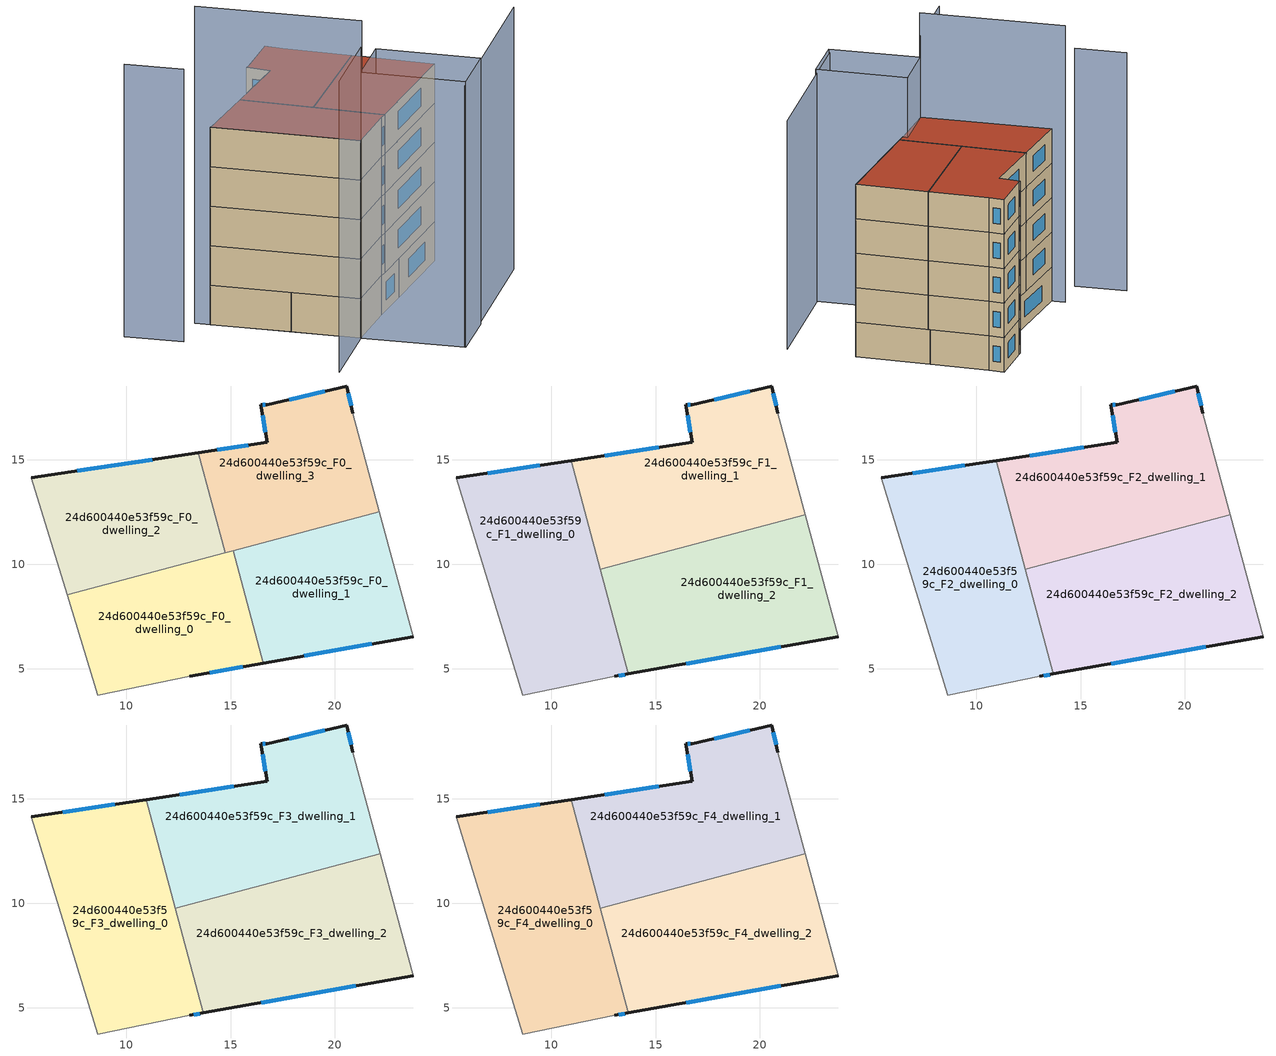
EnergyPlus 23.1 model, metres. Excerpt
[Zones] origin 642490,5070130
24d600440e53f59c_F0_dwelling_0
 floor ground (EU_floor_Construction): 15.11,10.66 16.55,5.26 13.05,4.64 8.64,3.74 7.17,8.54 z0
 wall outside (EU_wall_Construction): 13.05,4.64 16.55,5.26 z0:3
 wall to 24d600440e53f59c_F0_dwelling_1 (EU_wall_Construction): 16.55,5.26 15.11,10.66 z0:3
 wall adiabatic (EU_wall_Construction): 7.17,8.54 8.64,3.74 13.05,4.64 z0:3
 wall to 24d600440e53f59c_F0_dwelling_2 (EU_wall_Construction): 14.73,10.56 7.17,8.54 z0:3
 wall to 24d600440e53f59c_F0_dwelling_3 (EU_wall_Construction): 15.11,10.66 14.73,10.56 z0:3
 window (EU_Window_Construction): 14.01,4.81 15.59,5.09 z0.83:2.17
24d600440e53f59c_F0_dwelling_1
 floor ground (EU_floor_Construction): 22.13,12.53 23.75,6.53 16.55,5.26 15.11,10.66 z0
 wall outside (EU_wall_Construction): 16.55,5.26 23.75,6.53 z0:3
 wall adiabatic (EU_wall_Construction): 23.75,6.53 22.13,12.53 z0:3
 wall to 24d600440e53f59c_F0_dwelling_3 (EU_wall_Construction): 22.13,12.53 15.11,10.66 z0:3
 window (EU_Window_Construction): 18.53,5.61 21.77,6.18 z0.83:2.17
24d600440e53f59c_F0_dwelling_2
 floor ground (EU_floor_Construction): 13.46,15.35 14.73,10.56 7.17,8.54 5.44,14.14 z0
 wall outside (EU_wall_Construction): 13.46,15.35 5.44,14.14 z0:3
 wall to 24d600440e53f59c_F0_dwelling_3 (EU_wall_Construction): 14.73,10.56 13.46,15.35 z0:3
 wall adiabatic (EU_wall_Construction): 5.44,14.14 7.17,8.54 z0:3
 window (EU_Window_Construction): 11.25,15.02 7.65,14.48 z0.83:2.17
24d600440e53f59c_F0_dwelling_3
 floor ground (EU_floor_Construction): 20.56,18.54 20.85,17.24 22.13,12.53 14.73,10.56 13.46,15.35 16.75,15.84 16.45,17.64 16.75,17.64 z0
 wall outside (EU_wall_Construction): 20.85,17.24 20.56,18.54 16.75,17.64 16.45,17.64 16.75,15.84 13.46,15.35 z0:3
 wall adiabatic (EU_wall_Construction): 22.13,12.53 20.85,17.24 z0:3
 window (EU_Window_Construction): 15.84,15.71 14.36,15.48 / 16.53,17.15 16.67,16.34 / 16.67,17.64 16.53,17.64 / 19.51,18.3 17.8,17.89 / 20.77,17.6 20.64,18.19 z0.83:2.17
24d600440e53f59c_F1_dwelling_0
 floor to 24d600440e53f59c_F0_dwelling_0 (EU_floor_Construction): 12.31,9.91 13.69,4.75 13.05,4.64 8.64,3.74 7.17,8.54 z3
 floor to 24d600440e53f59c_F0_dwelling_2 (EU_floor_Construction): 10.97,14.97 12.31,9.91 7.17,8.54 5.44,14.14 z3
 wall outside (EU_wall_Construction): 13.05,4.64 13.69,4.75 / 10.97,14.97 5.44,14.14 z3:6
 wall adiabatic (EU_wall_Construction): 5.44,14.14 8.64,3.74 13.05,4.64 z3:6
 wall to 24d600440e53f59c_F1_dwelling_1 (EU_wall_Construction): 12.35,9.77 10.97,14.97 z3:6
 wall to 24d600440e53f59c_F1_dwelling_2 (EU_wall_Construction): 13.69,4.75 12.35,9.77 z3:6
 window (EU_Window_Construction): 13.22,4.67 13.51,4.72 / 9.45,14.75 6.96,14.37 z3.83:5.17
24d600440e53f59c_F1_dwelling_1
 floor to 24d600440e53f59c_F0_dwelling_3 (EU_floor_Construction): 20.56,18.54 20.85,17.24 22.13,12.53 14.73,10.56 13.46,15.35 16.75,15.84 16.45,17.64 16.75,17.64 z3
 floor to 24d600440e53f59c_F0_dwelling_1 (EU_floor_Construction): 22.13,12.53 22.17,12.38 15.15,10.51 15.11,10.66 z3
 floor to 24d600440e53f59c_F0_dwelling_2 (EU_floor_Construction): 13.46,15.35 14.73,10.56 12.31,9.91 10.97,14.97 z3
 floor to 24d600440e53f59c_F0_dwelling_0 (EU_floor_Construction): 15.11,10.66 15.15,10.51 12.35,9.77 12.31,9.91 z3
 wall outside (EU_wall_Construction): 20.85,17.24 20.56,18.54 16.75,17.64 16.45,17.64 16.75,15.84 10.97,14.97 z3:6
 wall adiabatic (EU_wall_Construction): 22.17,12.38 20.85,17.24 z3:6
 wall to 24d600440e53f59c_F1_dwelling_2 (EU_wall_Construction): 12.35,9.77 22.17,12.38 z3:6
 window (EU_Window_Construction): 16.53,17.15 16.67,16.34 / 16.67,17.64 16.53,17.64 / 19.51,18.3 17.8,17.89 / 20.77,17.6 20.64,18.19 / 15.16,15.6 12.56,15.21 z3.83:5.17
24d600440e53f59c_F1_dwelling_2
 floor to 24d600440e53f59c_F0_dwelling_1 (EU_floor_Construction): 22.17,12.38 23.75,6.53 16.55,5.26 15.15,10.51 z3
 floor to 24d600440e53f59c_F0_dwelling_0 (EU_floor_Construction): 15.15,10.51 16.55,5.26 13.69,4.75 12.35,9.77 z3
 wall outside (EU_wall_Construction): 13.69,4.75 23.75,6.53 z3:6
 wall adiabatic (EU_wall_Construction): 23.75,6.53 22.17,12.38 z3:6
 window (EU_Window_Construction): 16.46,5.24 20.98,6.04 z3.83:5.17
24d600440e53f59c_F2_dwelling_0
 floor to 24d600440e53f59c_F1_dwelling_0 (EU_floor_Construction): 10.97,14.97 13.69,4.75 13.05,4.64 8.64,3.74 5.44,14.14 z6
 wall outside (EU_wall_Construction): 13.05,4.64 13.69,4.75 / 10.97,14.97 5.44,14.14 z6:9
 wall adiabatic (EU_wall_Construction): 5.44,14.14 8.64,3.74 13.05,4.64 z6:9
 wall to 24d600440e53f59c_F2_dwelling_1 (EU_wall_Construction): 12.35,9.77 10.97,14.97 z6:9
 wall to 24d600440e53f59c_F2_dwelling_2 (EU_wall_Construction): 13.69,4.75 12.35,9.77 z6:9
 window (EU_Window_Construction): 13.22,4.67 13.51,4.72 / 9.45,14.75 6.96,14.37 z6.83:8.17
24d600440e53f59c_F2_dwelling_1
 floor to 24d600440e53f59c_F1_dwelling_1 (EU_floor_Construction): 20.56,18.54 20.85,17.24 22.17,12.38 12.35,9.77 10.97,14.97 16.75,15.84 16.45,17.64 16.75,17.64 z6
 wall outside (EU_wall_Construction): 20.85,17.24 20.56,18.54 16.75,17.64 16.45,17.64 16.75,15.84 10.97,14.97 z6:9
 wall adiabatic (EU_wall_Construction): 22.17,12.38 20.85,17.24 z6:9
 wall to 24d600440e53f59c_F2_dwelling_2 (EU_wall_Construction): 12.35,9.77 22.17,12.38 z6:9
 window (EU_Window_Construction): 16.53,17.15 16.67,16.34 / 16.67,17.64 16.53,17.64 / 19.51,18.3 17.8,17.89 / 20.77,17.6 20.64,18.19 / 15.16,15.6 12.56,15.21 z6.83:8.17
24d600440e53f59c_F2_dwelling_2
 floor to 24d600440e53f59c_F1_dwelling_2 (EU_floor_Construction): 22.17,12.38 23.75,6.53 13.69,4.75 12.35,9.77 z6
 wall outside (EU_wall_Construction): 13.69,4.75 23.75,6.53 z6:9
 wall adiabatic (EU_wall_Construction): 23.75,6.53 22.17,12.38 z6:9
 window (EU_Window_Construction): 16.46,5.24 20.98,6.04 z6.83:8.17
24d600440e53f59c_F3_dwelling_0
 floor to 24d600440e53f59c_F2_dwelling_0 (EU_floor_Construction): 10.97,14.97 13.69,4.75 13.05,4.64 8.64,3.74 5.44,14.14 z9
 wall outside (EU_wall_Construction): 13.05,4.64 13.69,4.75 / 10.97,14.97 5.44,14.14 z9:12
 wall adiabatic (EU_wall_Construction): 5.44,14.14 8.64,3.74 13.05,4.64 z9:12
 wall to 24d600440e53f59c_F3_dwelling_1 (EU_wall_Construction): 12.35,9.77 10.97,14.97 z9:12
 wall to 24d600440e53f59c_F3_dwelling_2 (EU_wall_Construction): 13.69,4.75 12.35,9.77 z9:12
 window (EU_Window_Construction): 13.22,4.67 13.51,4.72 / 9.45,14.75 6.96,14.37 z9.83:11.17
24d600440e53f59c_F3_dwelling_1
 floor to 24d600440e53f59c_F2_dwelling_1 (EU_floor_Construction): 20.56,18.54 20.85,17.24 22.17,12.38 12.35,9.77 10.97,14.97 16.75,15.84 16.45,17.64 16.75,17.64 z9
 wall outside (EU_wall_Construction): 20.85,17.24 20.56,18.54 16.75,17.64 16.45,17.64 16.75,15.84 10.97,14.97 z9:12
 wall adiabatic (EU_wall_Construction): 22.17,12.38 20.85,17.24 z9:12
 wall to 24d600440e53f59c_F3_dwelling_2 (EU_wall_Construction): 12.35,9.77 22.17,12.38 z9:12
 window (EU_Window_Construction): 16.53,17.15 16.67,16.34 / 16.67,17.64 16.53,17.64 / 19.51,18.3 17.8,17.89 / 20.77,17.6 20.64,18.19 / 15.16,15.6 12.56,15.21 z9.83:11.17
24d600440e53f59c_F3_dwelling_2
 floor to 24d600440e53f59c_F2_dwelling_2 (EU_floor_Construction): 22.17,12.38 23.75,6.53 13.69,4.75 12.35,9.77 z9
 wall outside (EU_wall_Construction): 13.69,4.75 23.75,6.53 z9:12
 wall adiabatic (EU_wall_Construction): 23.75,6.53 22.17,12.38 z9:12
 window (EU_Window_Construction): 16.46,5.24 20.98,6.04 z9.83:11.17
24d600440e53f59c_F4_dwelling_0
 floor to 24d600440e53f59c_F3_dwelling_0 (EU_floor_Construction): 10.97,14.97 13.69,4.75 13.05,4.64 8.64,3.74 5.44,14.14 z12
 wall outside (EU_wall_Construction): 13.05,4.64 13.69,4.75 / 10.97,14.97 5.44,14.14 z12:15
 wall adiabatic (EU_wall_Construction): 5.44,14.14 8.64,3.74 13.05,4.64 z12:15
 wall to 24d600440e53f59c_F4_dwelling_1 (EU_wall_Construction): 12.35,9.77 10.97,14.97 z12:15
 wall to 24d600440e53f59c_F4_dwelling_2 (EU_wall_Construction): 13.69,4.75 12.35,9.77 z12:15
 window (EU_Window_Construction): 13.22,4.67 13.51,4.72 / 9.45,14.75 6.96,14.37 z12.83:14.17
 roof outside (EU_roof_Construction): 13.69,4.75 10.97,14.97 5.44,14.14 8.64,3.74 13.05,4.64 z15
24d600440e53f59c_F4_dwelling_1
 floor to 24d600440e53f59c_F3_dwelling_1 (EU_floor_Construction): 20.56,18.54 20.85,17.24 22.17,12.38 12.35,9.77 10.97,14.97 16.75,15.84 16.45,17.64 16.75,17.64 z12
 wall outside (EU_wall_Construction): 20.85,17.24 20.56,18.54 16.75,17.64 16.45,17.64 16.75,15.84 10.97,14.97 z12:15
 wall adiabatic (EU_wall_Construction): 22.17,12.38 20.85,17.24 z12:15
 wall to 24d600440e53f59c_F4_dwelling_2 (EU_wall_Construction): 12.35,9.77 22.17,12.38 z12:15
 window (EU_Window_Construction): 16.53,17.15 16.67,16.34 / 16.67,17.64 16.53,17.64 / 19.51,18.3 17.8,17.89 / 20.77,17.6 20.64,18.19 / 15.16,15.6 12.56,15.21 z12.83:14.17
 roof outside (EU_roof_Construction): 22.17,12.38 20.85,17.24 20.56,18.54 16.75,17.64 16.45,17.64 16.75,15.84 10.97,14.97 12.35,9.77 z15
24d600440e53f59c_F4_dwelling_2
 floor to 24d600440e53f59c_F3_dwelling_2 (EU_floor_Construction): 22.17,12.38 23.75,6.53 13.69,4.75 12.35,9.77 z12
 wall outside (EU_wall_Construction): 13.69,4.75 23.75,6.53 z12:15
 wall adiabatic (EU_wall_Construction): 23.75,6.53 22.17,12.38 z12:15
 window (EU_Window_Construction): 16.46,5.24 20.98,6.04 z12.83:14.17
 roof outside (EU_roof_Construction): 23.75,6.53 22.17,12.38 12.35,9.77 13.69,4.75 z15
shading: 10.84,-3.47 25.18,0.93 z0:19.9; 2.39,1.83 8.69,3.75 z0:22.1; 12.92,5.04 15.14,-2.24 / 15.14,-2.24 10.85,-3.54 / 10.85,-3.54 8.64,3.74 / 8.64,3.74 12.92,5.04 z0:20.2; 5.14,15.25 8.67,3.68 z0:24.1; 0.46,18.25 1.76,14.15 z0:20.7
[Building]
EU S2 Campaign: North Axis=0; Terrain=City; Solar Distribution=FullExterior
[Site:Location]
Lyon-Bron: Latitude=45.75; Longitude=5; Time Zone=1; Elevation=198
[SizingPeriod:WeatherFileDays]
AnnualSizingPeriod: Begin Month=1; Begin Day of Month=1; End Month=12; End Day of Month=31; Day of Week for Start Day=Monday; Use Weather File Daylight Saving Period=No; Use Weather File Rain and Snow Indicators=No
[MATERIAL]
EU_InternalMass_Material: Roughness=MediumRough; Thickness=0.1; Conductivity=1; Density=1800; Specific Heat=900; Thermal Absorptance=0.9; Solar Absorptance=0.7; Visible Absorptance=0.7
[MATERIAL:NOMASS] Roughness=MediumRough; Thermal Absorptance=0.9; Solar Absorptance=0.7; Visible Absorptance=0.7
Name | Thermal Resistance
EU_wall_NoMass | 0.87146
EU_roof_NoMass | 0.842276
EU_floor_NoMass | 0.496999
[WINDOWMATERIAL:SIMPLEGLAZINGSYSTEM]
EU_Window_SimpleGlazing: UFactor=2.2525; Solar Heat Gain Coefficient=0.76; Visible Transmittance=0.76
[CONSTRUCTION]
EU_wall_Construction: EU_wall_NoMass
EU_roof_Construction: EU_roof_NoMass
EU_floor_Construction: EU_floor_NoMass
EU_Window_Construction: EU_Window_SimpleGlazing
EU_InternalMass_Construction: EU_InternalMass_Material
[ZONE] Type=1; Multiplier=1; Ceiling Height=autocalculate; Floor Area=autocalculate; Part of Total Floor Area=Yes
Name | Volume
24d600440e53f59c_F0_dwelling_0 | 128.71
24d600440e53f59c_F1_dwelling_0; 24d600440e53f59c_F2_dwelling_0; 24d600440e53f59c_F3_dwelling_0; 24d600440e53f59c_F4_dwelling_0 | 171.606
24d600440e53f59c_F0_dwelling_1 | 128.706
24d600440e53f59c_F1_dwelling_1; 24d600440e53f59c_F2_dwelling_1; 24d600440e53f59c_F3_dwelling_1; 24d600440e53f59c_F4_dwelling_1 | 171.622
24d600440e53f59c_F0_dwelling_2 | 128.711
24d600440e53f59c_F1_dwelling_2; 24d600440e53f59c_F2_dwelling_2; 24d600440e53f59c_F3_dwelling_2; 24d600440e53f59c_F4_dwelling_2 | 171.623
24d600440e53f59c_F0_dwelling_3 | 128.726
[INTERNALMASS] Construction=EU_InternalMass_Construction
Name | Zone or ZoneList | Surface Area
24d600440e53f59c_F0_dwelling_0_EU_InternalMass | 24d600440e53f59c_F0_dwelling_0 | 42.9037
24d600440e53f59c_F0_dwelling_1_EU_InternalMass | 24d600440e53f59c_F0_dwelling_1 | 42.9023
24d600440e53f59c_F0_dwelling_2_EU_InternalMass | 24d600440e53f59c_F0_dwelling_2 | 42.9038
24d600440e53f59c_F0_dwelling_3_EU_InternalMass | 24d600440e53f59c_F0_dwelling_3 | 42.9083
24d600440e53f59c_F1_dwelling_0_EU_InternalMass | 24d600440e53f59c_F1_dwelling_0 | 57.2059
24d600440e53f59c_F1_dwelling_1_EU_InternalMass | 24d600440e53f59c_F1_dwelling_1 | 57.2075
24d600440e53f59c_F1_dwelling_2_EU_InternalMass | 24d600440e53f59c_F1_dwelling_2 | 57.2067
24d600440e53f59c_F2_dwelling_0_EU_InternalMass | 24d600440e53f59c_F2_dwelling_0 | 57.2059
24d600440e53f59c_F2_dwelling_1_EU_InternalMass | 24d600440e53f59c_F2_dwelling_1 | 57.2075
24d600440e53f59c_F2_dwelling_2_EU_InternalMass | 24d600440e53f59c_F2_dwelling_2 | 57.2067
24d600440e53f59c_F3_dwelling_0_EU_InternalMass | 24d600440e53f59c_F3_dwelling_0 | 57.2059
24d600440e53f59c_F3_dwelling_1_EU_InternalMass | 24d600440e53f59c_F3_dwelling_1 | 57.2075
24d600440e53f59c_F3_dwelling_2_EU_InternalMass | 24d600440e53f59c_F3_dwelling_2 | 57.2067
24d600440e53f59c_F4_dwelling_0_EU_InternalMass | 24d600440e53f59c_F4_dwelling_0 | 57.2059
24d600440e53f59c_F4_dwelling_1_EU_InternalMass | 24d600440e53f59c_F4_dwelling_1 | 57.2075
24d600440e53f59c_F4_dwelling_2_EU_InternalMass | 24d600440e53f59c_F4_dwelling_2 | 57.2067
[OTHEREQUIPMENT] Fuel Type=Electricity; Design Level Calculation Method=Watts/Area; Power per Zone Floor Area=1; Fraction Latent=0; Fraction Radiant=0; Fraction Lost=0; Carbon Dioxide Generation Rate=0; EndUse Subcategory=EU_Step8_InternalGains
Name | Zone or ZoneList or Space or SpaceList | Schedule
EU_Step8_InternalGain_24d600440e53f59c_F0_dwelling_0_f000 | 24d600440e53f59c_F0_dwelling_0 | EU_Step8_GainSchedule_24d600440e53f59c_F0_dwelling_0_f000
EU_Step8_InternalGain_24d600440e53f59c_F0_dwelling_1_f000 | 24d600440e53f59c_F0_dwelling_1 | EU_Step8_GainSchedule_24d600440e53f59c_F0_dwelling_1_f000
EU_Step8_InternalGain_24d600440e53f59c_F0_dwelling_2_f000 | 24d600440e53f59c_F0_dwelling_2 | EU_Step8_GainSchedule_24d600440e53f59c_F0_dwelling_2_f000
EU_Step8_InternalGain_24d600440e53f59c_F0_dwelling_3_f000 | 24d600440e53f59c_F0_dwelling_3 | EU_Step8_GainSchedule_24d600440e53f59c_F0_dwelling_3_f000
EU_Step8_InternalGain_24d600440e53f59c_F1_dwelling_0_f000 | 24d600440e53f59c_F1_dwelling_0 | EU_Step8_GainSchedule_24d600440e53f59c_F1_dwelling_0_f000
EU_Step8_InternalGain_24d600440e53f59c_F1_dwelling_1_f000 | 24d600440e53f59c_F1_dwelling_1 | EU_Step8_GainSchedule_24d600440e53f59c_F1_dwelling_1_f000
EU_Step8_InternalGain_24d600440e53f59c_F1_dwelling_2_f000 | 24d600440e53f59c_F1_dwelling_2 | EU_Step8_GainSchedule_24d600440e53f59c_F1_dwelling_2_f000
EU_Step8_InternalGain_24d600440e53f59c_F2_dwelling_0_f000 | 24d600440e53f59c_F2_dwelling_0 | EU_Step8_GainSchedule_24d600440e53f59c_F2_dwelling_0_f000
EU_Step8_InternalGain_24d600440e53f59c_F2_dwelling_1_f000 | 24d600440e53f59c_F2_dwelling_1 | EU_Step8_GainSchedule_24d600440e53f59c_F2_dwelling_1_f000
EU_Step8_InternalGain_24d600440e53f59c_F2_dwelling_2_f000 | 24d600440e53f59c_F2_dwelling_2 | EU_Step8_GainSchedule_24d600440e53f59c_F2_dwelling_2_f000
EU_Step8_InternalGain_24d600440e53f59c_F3_dwelling_0_f000 | 24d600440e53f59c_F3_dwelling_0 | EU_Step8_GainSchedule_24d600440e53f59c_F3_dwelling_0_f000
EU_Step8_InternalGain_24d600440e53f59c_F3_dwelling_1_f000 | 24d600440e53f59c_F3_dwelling_1 | EU_Step8_GainSchedule_24d600440e53f59c_F3_dwelling_1_f000
EU_Step8_InternalGain_24d600440e53f59c_F3_dwelling_2_f000 | 24d600440e53f59c_F3_dwelling_2 | EU_Step8_GainSchedule_24d600440e53f59c_F3_dwelling_2_f000
EU_Step8_InternalGain_24d600440e53f59c_F4_dwelling_0_f000 | 24d600440e53f59c_F4_dwelling_0 | EU_Step8_GainSchedule_24d600440e53f59c_F4_dwelling_0_f000
EU_Step8_InternalGain_24d600440e53f59c_F4_dwelling_1_f000 | 24d600440e53f59c_F4_dwelling_1 | EU_Step8_GainSchedule_24d600440e53f59c_F4_dwelling_1_f000
EU_Step8_InternalGain_24d600440e53f59c_F4_dwelling_2_f000 | 24d600440e53f59c_F4_dwelling_2 | EU_Step8_GainSchedule_24d600440e53f59c_F4_dwelling_2_f000
[ZONEVENTILATION:DESIGNFLOWRATE] Schedule=EU_AlwaysOn; Design Flow Rate Calculation Method=AirChanges/Hour; Air Changes per Hour=0.425; Ventilation Type=Natural; Fan Pressure Rise=0; Fan Total Efficiency=1; Constant Term Coefficient=1; Temperature Term Coefficient=0; Velocity Term Coefficient=0; Velocity Squared Term Coefficient=0; Minimum Indoor Temperature=-100; Maximum Indoor Temperature=100; Delta Temperature=-100; Minimum Outdoor Temperature=-100; Maximum Outdoor Temperature=100; Maximum Wind Speed=40
Name | Zone or ZoneList or Space or SpaceList
EU_ConstantAir_24d600440e53f59c_F0_dwelling_0 | 24d600440e53f59c_F0_dwelling_0
EU_ConstantAir_24d600440e53f59c_F0_dwelling_1 | 24d600440e53f59c_F0_dwelling_1
EU_ConstantAir_24d600440e53f59c_F0_dwelling_2 | 24d600440e53f59c_F0_dwelling_2
EU_ConstantAir_24d600440e53f59c_F0_dwelling_3 | 24d600440e53f59c_F0_dwelling_3
EU_ConstantAir_24d600440e53f59c_F1_dwelling_0 | 24d600440e53f59c_F1_dwelling_0
EU_ConstantAir_24d600440e53f59c_F1_dwelling_1 | 24d600440e53f59c_F1_dwelling_1
EU_ConstantAir_24d600440e53f59c_F1_dwelling_2 | 24d600440e53f59c_F1_dwelling_2
EU_ConstantAir_24d600440e53f59c_F2_dwelling_0 | 24d600440e53f59c_F2_dwelling_0
EU_ConstantAir_24d600440e53f59c_F2_dwelling_1 | 24d600440e53f59c_F2_dwelling_1
EU_ConstantAir_24d600440e53f59c_F2_dwelling_2 | 24d600440e53f59c_F2_dwelling_2
EU_ConstantAir_24d600440e53f59c_F3_dwelling_0 | 24d600440e53f59c_F3_dwelling_0
EU_ConstantAir_24d600440e53f59c_F3_dwelling_1 | 24d600440e53f59c_F3_dwelling_1
EU_ConstantAir_24d600440e53f59c_F3_dwelling_2 | 24d600440e53f59c_F3_dwelling_2
EU_ConstantAir_24d600440e53f59c_F4_dwelling_0 | 24d600440e53f59c_F4_dwelling_0
EU_ConstantAir_24d600440e53f59c_F4_dwelling_1 | 24d600440e53f59c_F4_dwelling_1
EU_ConstantAir_24d600440e53f59c_F4_dwelling_2 | 24d600440e53f59c_F4_dwelling_2
[HVACTEMPLATE:THERMOSTAT] Constant Heating Setpoint=20; Constant Cooling Setpoint=50
EU_HeatOnly_24d600440e53f59c_F0_dwelling_0; EU_HeatOnly_24d600440e53f59c_F0_dwelling_1; EU_HeatOnly_24d600440e53f59c_F0_dwelling_2; EU_HeatOnly_24d600440e53f59c_F0_dwelling_3; EU_HeatOnly_24d600440e53f59c_F1_dwelling_0; EU_HeatOnly_24d600440e53f59c_F1_dwelling_1; EU_HeatOnly_24d600440e53f59c_F1_dwelling_2; EU_HeatOnly_24d600440e53f59c_F2_dwelling_0; EU_HeatOnly_24d600440e53f59c_F2_dwelling_1; EU_HeatOnly_24d600440e53f59c_F2_dwelling_2; EU_HeatOnly_24d600440e53f59c_F3_dwelling_0; EU_HeatOnly_24d600440e53f59c_F3_dwelling_1; EU_HeatOnly_24d600440e53f59c_F3_dwelling_2; EU_HeatOnly_24d600440e53f59c_F4_dwelling_0; EU_HeatOnly_24d600440e53f59c_F4_dwelling_1; EU_HeatOnly_24d600440e53f59c_F4_dwelling_2
[HVACTEMPLATE:ZONE:IDEALLOADSAIRSYSTEM] System Availability Schedule=EU_AlwaysOn; Maximum Heating Supply Air Temperature=50; Minimum Cooling Supply Air Temperature=13; Maximum Heating Supply Air Humidity Ratio=0.0156; Minimum Cooling Supply Air Humidity Ratio=0.0077; Heating Limit=NoLimit; Cooling Limit=NoLimit; Heating Availability Schedule=EU_AlwaysOn; Cooling Availability Schedule=EU_CoolingOff; Dehumidification Control Type=ConstantSensibleHeatRatio; Cooling Sensible Heat Ratio=0.7; Dehumidification Setpoint=60; Humidification Control Type=None; Humidification Setpoint=30; Outdoor Air Method=None; Outdoor Air Flow Rate per Person=0.00944; Outdoor Air Flow Rate per Zone Floor Area=0; Outdoor Air Flow Rate per Zone=0; Demand Controlled Ventilation Type=None; Outdoor Air Economizer Type=NoEconomizer; Heat Recovery Type=None; Sensible Heat Recovery Effectiveness=0.7; Latent Heat Recovery Effectiveness=0.65
Name | Template Thermostat
24d600440e53f59c_F0_dwelling_0 | EU_HeatOnly_24d600440e53f59c_F0_dwelling_0
24d600440e53f59c_F0_dwelling_1 | EU_HeatOnly_24d600440e53f59c_F0_dwelling_1
24d600440e53f59c_F0_dwelling_2 | EU_HeatOnly_24d600440e53f59c_F0_dwelling_2
24d600440e53f59c_F0_dwelling_3 | EU_HeatOnly_24d600440e53f59c_F0_dwelling_3
24d600440e53f59c_F1_dwelling_0 | EU_HeatOnly_24d600440e53f59c_F1_dwelling_0
24d600440e53f59c_F1_dwelling_1 | EU_HeatOnly_24d600440e53f59c_F1_dwelling_1
24d600440e53f59c_F1_dwelling_2 | EU_HeatOnly_24d600440e53f59c_F1_dwelling_2
24d600440e53f59c_F2_dwelling_0 | EU_HeatOnly_24d600440e53f59c_F2_dwelling_0
24d600440e53f59c_F2_dwelling_1 | EU_HeatOnly_24d600440e53f59c_F2_dwelling_1
24d600440e53f59c_F2_dwelling_2 | EU_HeatOnly_24d600440e53f59c_F2_dwelling_2
24d600440e53f59c_F3_dwelling_0 | EU_HeatOnly_24d600440e53f59c_F3_dwelling_0
24d600440e53f59c_F3_dwelling_1 | EU_HeatOnly_24d600440e53f59c_F3_dwelling_1
24d600440e53f59c_F3_dwelling_2 | EU_HeatOnly_24d600440e53f59c_F3_dwelling_2
24d600440e53f59c_F4_dwelling_0 | EU_HeatOnly_24d600440e53f59c_F4_dwelling_0
24d600440e53f59c_F4_dwelling_1 | EU_HeatOnly_24d600440e53f59c_F4_dwelling_1
24d600440e53f59c_F4_dwelling_2 | EU_HeatOnly_24d600440e53f59c_F4_dwelling_2
[SIZING:ZONE] Zone Cooling Design Supply Air Temperature Input Method=SupplyAirTemperature; Zone Cooling Design Supply Air Temperature=13; Zone Heating Design Supply Air Temperature Input Method=SupplyAirTemperature; Zone Heating Design Supply Air Temperature=50; Zone Cooling Design Supply Air Humidity Ratio=0.008; Zone Heating Design Supply Air Humidity Ratio=0.008; Cooling Design Air Flow Method=DesignDay; Cooling Design Air Flow Rate=0; Cooling Minimum Air Flow per Zone Floor Area=0.000762; Cooling Minimum Air Flow=0; Cooling Minimum Air Flow Fraction=0.2; Heating Design Air Flow Method=DesignDay; Heating Design Air Flow Rate=0; Heating Maximum Air Flow per Zone Floor Area=0.002032; Heating Maximum Air Flow=0.141576; Heating Maximum Air Flow Fraction=0.3; Account for Dedicated Outdoor Air System=No; Dedicated Outdoor Air System Control Strategy=NeutralSupplyAir; Dedicated Outdoor Air Low Setpoint Temperature for Design=autosize; Dedicated Outdoor Air High Setpoint Temperature for Design=autosize; Zone Load Sizing Method=Sensible Load Only No Latent Load; Zone Latent Cooling Design Supply Air Humidity Ratio Input Method=HumidityRatioDifference; Zone Cooling Design Supply Air Humidity Ratio Difference=0.005; Zone Latent Heating Design Supply Air Humidity Ratio Input Method=HumidityRatioDifference; Zone Humidification Design Supply Air Humidity Ratio Difference=0.005
24d600440e53f59c_F0_dwelling_0; 24d600440e53f59c_F0_dwelling_1; 24d600440e53f59c_F0_dwelling_2; 24d600440e53f59c_F0_dwelling_3; 24d600440e53f59c_F1_dwelling_0; 24d600440e53f59c_F1_dwelling_1; 24d600440e53f59c_F1_dwelling_2; 24d600440e53f59c_F2_dwelling_0; 24d600440e53f59c_F2_dwelling_1; 24d600440e53f59c_F2_dwelling_2; 24d600440e53f59c_F3_dwelling_0; 24d600440e53f59c_F3_dwelling_1; 24d600440e53f59c_F3_dwelling_2; 24d600440e53f59c_F4_dwelling_0; 24d600440e53f59c_F4_dwelling_1; 24d600440e53f59c_F4_dwelling_2
[SCHEDULE:CONSTANT]
Name | Hourly Value
EU_AlwaysOn | 1
EU_CoolingOff | 0
[SCHEDULE:FILE] Column Number=1; Rows to Skip at Top=0; Number of Hours of Data=8760; Column Separator=Comma; Interpolate to Timestep=No; Minutes per Item=60; Adjust Schedule for Daylight Savings=Yes
Name | File
EU_Step8_GainSchedule_24d600440e53f59c_F0_dwelling_0_f000 | ../../schedules/24d600440e53f59c/24d600440e53f59c_F0_dwelling_0_f000_gain.csv
EU_Step8_GainSchedule_24d600440e53f59c_F0_dwelling_1_f000 | ../../schedules/24d600440e53f59c/24d600440e53f59c_F0_dwelling_1_f000_gain.csv
EU_Step8_GainSchedule_24d600440e53f59c_F0_dwelling_2_f000 | ../../schedules/24d600440e53f59c/24d600440e53f59c_F0_dwelling_2_f000_gain.csv
EU_Step8_GainSchedule_24d600440e53f59c_F0_dwelling_3_f000 | ../../schedules/24d600440e53f59c/24d600440e53f59c_F0_dwelling_3_f000_gain.csv
EU_Step8_GainSchedule_24d600440e53f59c_F1_dwelling_0_f000 | ../../schedules/24d600440e53f59c/24d600440e53f59c_F1_dwelling_0_f000_gain.csv
EU_Step8_GainSchedule_24d600440e53f59c_F1_dwelling_1_f000 | ../../schedules/24d600440e53f59c/24d600440e53f59c_F1_dwelling_1_f000_gain.csv
EU_Step8_GainSchedule_24d600440e53f59c_F1_dwelling_2_f000 | ../../schedules/24d600440e53f59c/24d600440e53f59c_F1_dwelling_2_f000_gain.csv
EU_Step8_GainSchedule_24d600440e53f59c_F2_dwelling_0_f000 | ../../schedules/24d600440e53f59c/24d600440e53f59c_F2_dwelling_0_f000_gain.csv
EU_Step8_GainSchedule_24d600440e53f59c_F2_dwelling_1_f000 | ../../schedules/24d600440e53f59c/24d600440e53f59c_F2_dwelling_1_f000_gain.csv
EU_Step8_GainSchedule_24d600440e53f59c_F2_dwelling_2_f000 | ../../schedules/24d600440e53f59c/24d600440e53f59c_F2_dwelling_2_f000_gain.csv
EU_Step8_GainSchedule_24d600440e53f59c_F3_dwelling_0_f000 | ../../schedules/24d600440e53f59c/24d600440e53f59c_F3_dwelling_0_f000_gain.csv
EU_Step8_GainSchedule_24d600440e53f59c_F3_dwelling_1_f000 | ../../schedules/24d600440e53f59c/24d600440e53f59c_F3_dwelling_1_f000_gain.csv
EU_Step8_GainSchedule_24d600440e53f59c_F3_dwelling_2_f000 | ../../schedules/24d600440e53f59c/24d600440e53f59c_F3_dwelling_2_f000_gain.csv
EU_Step8_GainSchedule_24d600440e53f59c_F4_dwelling_0_f000 | ../../schedules/24d600440e53f59c/24d600440e53f59c_F4_dwelling_0_f000_gain.csv
EU_Step8_GainSchedule_24d600440e53f59c_F4_dwelling_1_f000 | ../../schedules/24d600440e53f59c/24d600440e53f59c_F4_dwelling_1_f000_gain.csv
EU_Step8_GainSchedule_24d600440e53f59c_F4_dwelling_2_f000 | ../../schedules/24d600440e53f59c/24d600440e53f59c_F4_dwelling_2_f000_gain.csv
